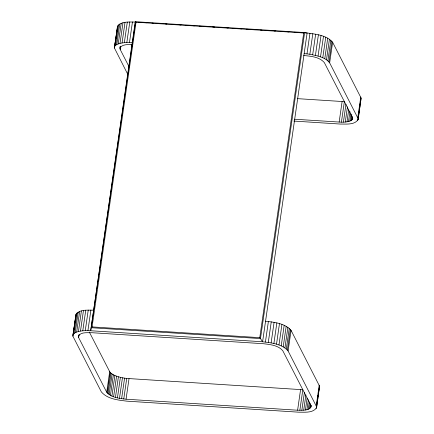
<?xml version="1.0" encoding="UTF-8"?>
<svg xmlns="http://www.w3.org/2000/svg" width="434" height="434" viewBox="0 0 434 434"><rect width="100%" height="100%" fill="white"/><g stroke="black" fill="none" stroke-linecap="round" stroke-linejoin="round"><path stroke-width="0.65" d="M265.559 321.193C274.364 322.283 284.948 323.227 291.068 330.393L319.554 386.173L316.554 407.721C312.936 413.309 304.576 412.04 298.782 412.186L126.885 401.157C118.081 400.067 107.496 399.123 101.377 391.951L72.89 336.176L75.89 314.628C79.509 309.041 87.869 310.31 93.663 310.158M75.858 315.594L75.89 314.628M78.359 336.773C79.878 331.598 87.635 332.9 91.878 332.71L263.422 343.717C270.094 344.536 278.156 345.214 282.762 350.694L310.842 405.334C311.335 411.324 301.565 410.097 297.599 410.222L126.055 399.209C119.383 398.39 111.321 397.718 106.715 392.233L78.635 337.592L78.549 335.444M127.775 74.333L114.446 48.049L117.446 26.501C121.064 20.913 129.424 22.183 135.218 22.031L135.522 21.7L304.614 32.55C314.145 34.243 325.842 34.357 332.623 42.266L361.11 98.046L358.11 119.594C354.491 125.182 346.131 123.912 340.337 124.059L293.823 121.075M129.137 66.879L120.191 49.465L120.131 46.595M316.554 407.721L319.554 386.173M358.11 119.594L361.11 98.046M72.89 336.176L75.76 316.261M114.446 48.049L117.413 27.467M72.923 335.205L76.297 313.717M114.478 47.078L117.853 25.59M73.324 334.294L74.1 333.458L77.068 312.876M114.88 46.172L115.656 45.331L118.623 24.749M74.1 333.458L75.223 332.71L78.191 312.127M115.656 45.331L116.779 44.583L119.746 24M75.223 332.71L76.682 332.059L79.65 311.476M116.779 44.583L118.238 43.932L121.205 23.349M76.682 332.059L78.445 331.516L81.413 310.939M118.238 43.932L120.001 43.389L122.968 22.812M119.914 48.646L120.202 46.655M78.635 337.592L79.113 334.272M120.191 49.465L120.668 46.15M78.445 331.516L80.491 331.099L83.458 310.516M120.001 43.389L122.046 42.971L125.014 22.394M80.491 331.099L82.78 330.806L85.748 310.229M122.046 42.971L124.336 42.684L127.303 22.101M82.78 330.806L85.27 330.648L88.238 310.071M124.336 42.684L126.826 42.521L129.793 21.944M85.27 330.648L87.923 330.627L90.896 310.044M126.826 42.521L129.484 42.499L132.451 21.922M135.218 22.031L90.695 330.741L87.923 330.627M305.091 32.935L307.115 33.065L262.592 341.77L260.476 338.574L91.384 327.724L92.079 326.911L136.026 22.226L135.522 21.7L90.695 330.741L262.592 341.77C271.396 342.865 281.981 343.804 288.1 350.976L316.587 406.75M106.715 392.233L109.683 371.65L89.317 332.026M107.29 393.074L110.258 372.491L109.683 371.65M108.088 393.85L111.055 373.273L110.258 372.491M109.14 394.62L112.108 374.037L111.055 373.273M110.426 395.369L113.393 374.786L112.108 374.037M111.923 396.079L114.891 375.502L113.393 374.786M113.605 396.747L116.578 376.164L114.891 375.502M115.449 397.354L118.417 376.772L116.578 376.164M117.419 397.891L120.392 377.314L118.417 376.772M119.486 398.352L122.453 377.775L120.392 377.314M121.607 398.727L124.574 378.15L122.453 377.775M123.75 399.009L126.717 378.432L302.818 389.732L299.851 410.309M126.055 399.209L129.023 378.632M259.776 337.668L303.719 32.984L304.614 32.55L260.476 338.574L259.776 337.668L92.079 326.911M265.429 342.019L268.396 321.437M304.147 53.648L306.984 53.892L309.957 33.309M268.288 342.393L271.261 321.816M358.142 118.623L329.656 62.849C325.028 56.935 316.771 55.72 309.843 54.272L312.816 33.689M271.12 342.898L274.087 322.316M312.675 54.771L315.643 34.188M273.876 343.511L276.843 322.929M315.431 55.384L318.399 34.801M276.501 344.227L279.469 323.65M318.057 56.1L321.03 35.523M278.964 345.041L281.932 324.458M320.52 56.914L323.487 36.331M281.21 345.925L284.178 325.348M322.766 57.798L325.739 37.221M283.212 346.88L286.18 326.297M324.768 58.753L327.735 38.17M284.926 347.878L287.894 327.296M326.482 59.751L329.449 39.169M286.326 348.903L289.294 328.321M327.882 60.776L330.849 40.194M287.389 349.94L290.357 329.363M328.945 61.818L331.918 41.235M288.1 350.976L291.068 330.393M329.656 62.849L332.623 42.266M297.599 410.222L300.567 389.64M339.155 122.095L342.122 101.513L344.374 101.605L341.406 122.187L294.583 119.231M301.836 410.293L304.424 392.369M341.406 122.187L343.392 122.166L345.979 104.241M303.708 410.173L305.91 394.907M343.392 122.166L345.263 122.052L347.466 106.78M305.422 409.956L307.142 398.011M345.263 122.052L346.978 121.829L348.703 109.883M306.952 409.642L308.39 399.687M346.978 121.829L348.507 121.52L349.945 111.56M308.276 409.24L309.328 401.938M348.507 121.52L349.831 121.113L350.889 113.811M309.371 408.752L310.136 403.441M349.831 121.113L350.927 120.625L351.79 114.652M310.212 408.188L310.69 404.873M350.927 120.625L351.768 120.066L352.245 116.746M310.793 407.564L311.075 405.568M351.768 120.066L352.348 119.437L352.636 117.446M311.097 406.88L311.286 405.551M316.245 405.741L319.212 385.164M357.8 117.614L360.768 97.037M316.147 408.633L316.343 407.304M316.63 405.313L316.82 403.983M317.01 402.654L317.205 401.331M317.487 399.334L317.683 398.011M317.872 396.681L318.062 395.352M318.35 393.361L318.545 392.032M318.735 390.709L318.925 389.379M357.703 120.506L357.99 118.515M358.278 116.524L358.473 115.194M358.663 113.865L358.951 111.874M359.14 110.545L359.336 109.216M359.526 107.892L359.813 105.901M360.003 104.572L360.193 103.243M360.48 101.252L360.676 99.923M119.936 47.924C122.399 43.959 128.242 44.686 132.31 44.534M352.348 119.437L352.674 118.026L352.397 117.207L324.317 62.567C319.348 56.794 310.739 56.225 303.626 55.503M319.12 388.05L319.522 387.139M129.484 42.499L132.251 42.613M138.592 22.248L139.938 22.335M145.33 22.682L146.681 22.769M152.074 23.116L153.419 23.203M158.811 23.55L160.162 23.637M165.555 23.979L166.9 24.065M172.298 24.412L174.316 24.543M179.709 24.89L181.059 24.977M185.779 25.28L187.803 25.405M193.195 25.752L194.541 25.839M199.26 26.143L201.284 26.273M206.676 26.62L208.022 26.707M212.741 27.011L214.765 27.136M220.157 27.483L221.503 27.57M226.895 27.917L228.246 28.004M232.966 28.308L234.989 28.438M240.382 28.78L241.727 28.866M246.447 29.17L248.47 29.3M253.863 29.648L255.208 29.734M260.601 30.082L261.952 30.168M267.344 30.51L268.695 30.597M274.087 30.944L275.433 31.031M280.825 31.378L282.176 31.465M287.568 31.812L288.914 31.899M294.306 32.241L295.657 32.328M301.05 32.675L302.395 32.762M136.026 22.226L303.719 32.984M297.55 98.654L342.122 101.513M306.984 53.892L309.843 54.272M124.574 378.15L126.717 378.432M131.182 44.496L132.11 46.297"/></g></svg>
